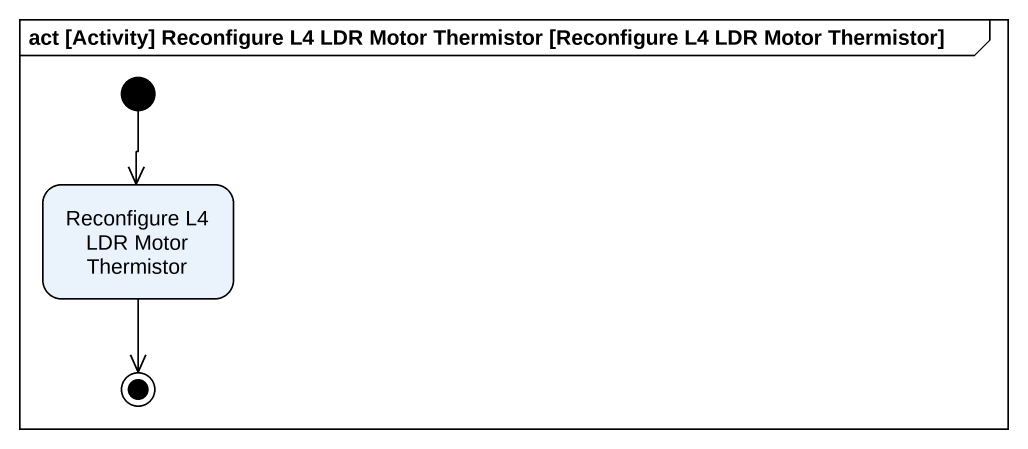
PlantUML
@startuml
mainframe act [Activity] Reconfigure L4 LDR Motor Thermistor [Reconfigure L4 LDR Motor Thermistor]
hide empty description
state "Reconfigure L4 LDR Motor Thermistor" as Reconfigure_L4_LDR_Motor
[*] --> Reconfigure_L4_LDR_Motor
Reconfigure_L4_LDR_Motor --> [*]
@enduml
